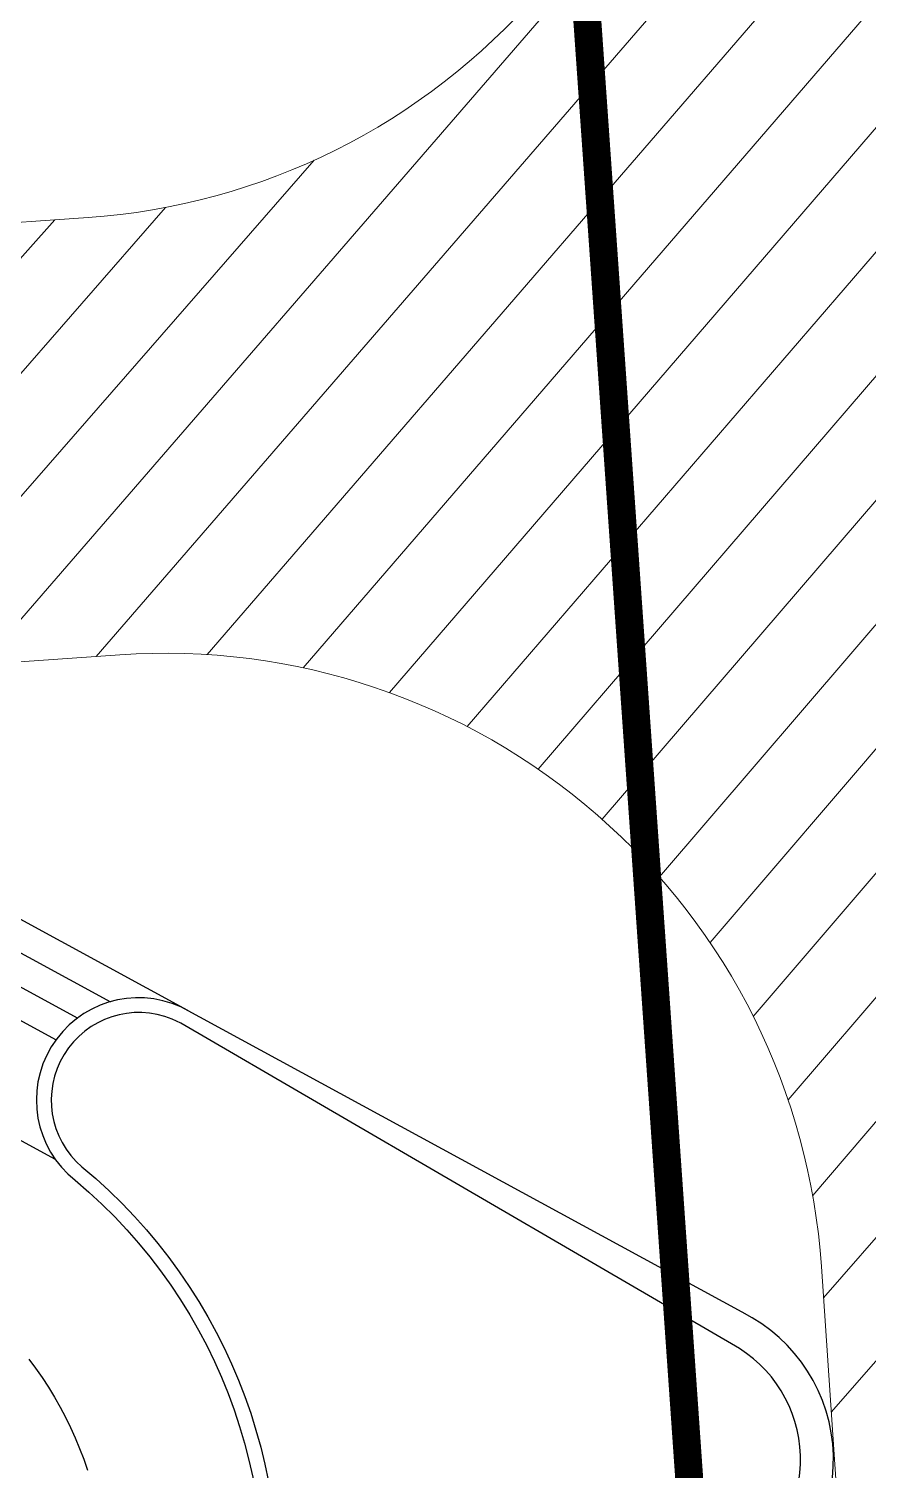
# Model space of a CAD drawing. Header units: millimetres. Extents: x 306 to 836129804, y -168137 to 818603917.
# Drawn here: x 834610471 to 834621964, y 817963741 to 817983465 of the extents above; entities that cross this region are included whole.
import ezdxf

# ---------------------------------------------------------------- set-up
doc = ezdxf.new("R2010")
doc.units = ezdxf.units.MM
doc.header["$LTSCALE"] = 3
doc.linetypes.add('ACAD_ISO03W100', pattern=[30, 12, -18])
doc.linetypes.add('DASHED', pattern=[0.75, 0.5, -0.25])
doc.layers.add('_base', color=251, linetype='Continuous')
doc.layers.add('_PARCEL BOUNDARY', color=10, linetype='DASHED')
doc.layers.add('Eva-New', color=1, linetype='ACAD_ISO03W100', lineweight=18)

# ---------------------------------------------------------------- blocks, each defined once
blk = doc.blocks.new('3A35X-MAGP-P-LD-00-0')
at = {"layer": '_base'}
for points in [[(834610469.6784432, 817965261.5025821), (834610563.8965364, 817965135.785886), (834610654.1194663, 817965007.156682), (834610740.2680575, 817964875.7355057), (834610822.2449809, 817964741.6736492), (834610899.9548885, 817964605.1236466), (834610973.3320265, 817964466.194085), (834611042.31777, 817964325.004074), (834611106.8346238, 817964181.7161939), (834611166.8072132, 817964036.4940292), (834611222.1800276, 817963889.4620504), (834611272.911309, 817963740.7398697)], [(834596058.0033535, 817979062.7420899), (834612642.9438765, 817970035.7492763)], [(834595864.2133495, 817978706.6993022), (834611588.092091, 817970148.372749)], [(834595670.4233456, 817978350.6565144), (834611144.2574111, 817969928.4255505)], [(834595476.6333416, 817977994.6137267), (834610846.9071833, 817969628.7486248)], [(834610835.679323, 817967990.7253978), (834594668.2579044, 817976790.4778616)]]:
    blk.add_lwpolyline(points, dxfattribs=at)
for points in [[(834613315.982257, 817959966.6266767, 0.6591569981700229), (834614601.5058593, 817958925.3866713), (834620343.1352565, 817961924.7827597, 0.6016301153269072), (834620238.8022734, 817965901.4106996), (834612554.2362244, 817970079.6045318, 0.885879775205502), (834611105.4709036, 817967707.7077297, -0.2759488553695723), (834613538.220128, 817960752.494118), (834613315.982257, 817959966.6266772, 89.85403167992584)], [(834612435.1842799, 817969913.2890718, 0.8529208788840371), (834611197.8215545, 817967892.0078701, -0.2701348814687501), (834613773.8725374, 817960907.7652159), (834613667.3425052, 817960405.6111885), (834613602.0578672, 817960161.081946, 0.599326182234506), (834614598.6500925, 817959432.0335314), (834620096.534193, 817962302.8133801, 0.5725363429048388), (834620200.3186274, 817965405.6250526), (834612551.6384246, 817969857.7985853)]]:
    blk.add_lwpolyline(points, format="xyb", close=True, dxfattribs=at)
blk = doc.blocks.new('PB1')
at = {"layer": '_PARCEL BOUNDARY', "ltscale": 5, "const_width": 382.5}
blk.add_lwpolyline([(834617253.212159, 817380981.692419), (834620554.4206551, 817333771.2213497)], dxfattribs=at)

msp = doc.modelspace()

# ---------------------------------------------------------------- hatches: boundary and pattern name
at = {"layer": 'Eva-New', "linetype": 'Continuous', "ltscale": 0.01}
h = msp.add_hatch(dxfattribs=at)
h.set_pattern_fill('ANSI31', color=8, scale=350, angle=4)
h.set_pattern_definition([(49, (0, 0), (-838.6710210225554, 729.0455959657013), [])])
edge = h.paths.add_edge_path()
edge.add_arc((834611513.5385946, 818068145.3264505), 14099.99999968531, 55.19002574308559, 154.5596091027724)
edge.add_line((834598780.7776825, 818074202.2893481), (834595240.3911003, 818066761.4558462))
edge.add_arc((834589822.417787, 818069339.3552195), 6000.000000233124, 273.9989064334658, 334.5546563119141, ccw=False)
edge.add_line((834590240.8423903, 818063353.9629304), (834585554.5350056, 818063026.3542768))
edge.add_arc((834584989.6617913, 818071106.6338656), 8099.999998867221, 264.220048196886, 273.9989064322582, ccw=False)
edge.add_line((834584173.925572, 818063047.8142), (834580415.7397891, 818063428.2282544))
edge.add_arc((834579106.5335116, 818050494.3201492), 12999.99999816069, 84.2200481985661, 93.99077919798958)
edge.add_line((834578201.7864021, 818063462.7985727), (834574221.9197499, 818063185.1428037))
edge.add_arc((834573731.4752913, 818070170.6889209), 7002.741628984699, 184.518270925359, 274.0160585979712, ccw=False)
edge.add_arc((834553791.0620614, 818068592.8452796), 13000.0000005708, 4.527501078735133, 25.16518805878682)
edge.add_line((834565557.174624, 818074120.828201), (834563375.7160238, 818078763.9842684))
edge.add_arc((834569692.9588658, 818081779.3520507), 6999.999999030279, 186.261998653722, 205.5162346975632, ccw=False)
edge.add_line((834562734.724241, 818081015.8267443), (834561851.4163579, 818093822.5155479))
edge.add_arc((834568795.7761757, 818094576.8707228), 6985.211880096444, 103.79340942041148, 186.1996435070692, ccw=False)
edge.add_line((834567130.3497419, 818101360.6410463), (834607738.9713905, 818104323.6446342))
edge.add_arc((834606780.3295362, 818117304.0183489), 13015.72495013958, 274.223807264846, 392.8596289379157)
edge.add_arc((834623587.3262396, 818128173.8785237), 6999.999999836902, 183.9989136523716, 212.9539425140163, ccw=False)
edge.add_line((834616604.3686309, 818127685.7156067), (834614554.4666462, 818157541.1841724))
edge.add_line((834614554.4666462, 818157541.1841724), (834608569.0701823, 818157122.7809477))
edge.add_line((834608569.0701823, 818157122.7809477), (834610618.9763948, 818127267.2902491))
edge.add_arc((834623587.3262378, 818128173.8785231), 12999.99999806346, 183.9989136508734, 212.8579348742854)
edge.add_arc((834606785.1724918, 818117301.6086594), 7012.974383020965, -85.87050168941721, 32.994913872568816, ccw=False)
edge.add_line((834607290.1835088, 818110306.8410742), (834542916.4285616, 818105772.5570611))
edge.add_line((834542916.4285616, 818105772.5570611), (834543332.168679, 818099784.931535))
edge.add_line((834543332.168679, 818099784.931535), (834548339.9487058, 818100139.6961751))
edge.add_arc((834548849.6206386, 818093135.5706489), 7022.644791367745, 1.917894415990986, 94.16192873604791, ccw=False)
edge.add_line((834555868.3314306, 818093370.5997602), (834556822.6031799, 818079614.5109141))
edge.add_arc((834565030.3921052, 818080333.9384184), 8239.258156901009, 185.0092761133849, 211.2767633085009)
edge.add_line((834557988.549832, 818076056.3418531), (834560014.6381451, 818071842.7746612))
edge.add_arc((834553704.8687762, 818068780.019501), 7013.81912084653, -83.41200971856142, 25.89188562423311, ccw=False)
edge.add_line((834554509.5567249, 818061812.5137804), (834511331.2743995, 818058806.1397856))
edge.add_arc((834510845.0625758, 818065789.233517), 6999.999999933733, 141.8798806352492, 273.9829049167347, ccw=False)
edge.add_arc((834495100.3448526, 818078140.8887452), 13011.48484009153, 321.889271565979, 363.9966433354928)
edge.add_line((834508080.187521, 818079047.7636253), (834507303.147802, 818090245.0026575))
edge.add_arc((834514286.1054543, 818090733.1649512), 6999.999999943095, 94.21783473311712, 183.9989085377374, ccw=False)
edge.add_line((834513771.2650272, 818097714.206373), (834514324.2611847, 818097754.9889383))
edge.add_line((834514324.2611847, 818097754.9889383), (834515094.2032907, 818097812.2750338))
edge.add_arc((834515888.7804214, 818090839.1162039), 7018.283043878132, 4.391191596629085, 96.50069787772958, ccw=False)
edge.add_line((834522886.4615402, 818091376.4762715), (834523318.1003574, 818085091.4654405))
edge.add_line((834523318.1003574, 818085091.4654405), (834529307.3396509, 818085510.1591995))
edge.add_line((834529307.3396509, 818085510.1591995), (834528870.5492542, 818091758.2633296))
edge.add_arc((834535853.5069062, 818092246.4256233), 6999.999999586337, 93.99890853307471, 183.9989085379415, ccw=False)
edge.add_line((834535365.3446131, 818099229.3832753), (834540639.8020831, 818099596.5330453))
edge.add_line((834540639.8020831, 818099596.5330453), (834540220.7704337, 818105616.323317))
edge.add_line((834540220.7704337, 818105616.323317), (834513376.0995728, 818103738.6078113))
edge.add_arc((834514284.2614373, 818090770.3680685), 13000.00000003277, 94.00586599802176, 183.991117880833)
edge.add_line((834501315.7883602, 818089865.5443004), (834502093.999344, 818078618.6765761))
edge.add_arc((834495110.6965383, 818078135.4768907), 7000.000000828009, -66.13857842422561, 3.9581909098961887, ccw=False)
edge.add_arc((834495110.6965395, 818078135.4768903), 6999.999999981786, 273.99870041279297, 293.8614215680351, ccw=False)
edge.add_line((834495598.8334678, 818071152.5174648), (834484038.0252761, 818070344.3705096))
edge.add_arc((834484944.5652856, 818057376.0172908), 12999.99999985473, 3.998699986240524, 93.99870041178127, ccw=False)
edge.add_line((834497912.918511, 818058282.557204), (834498850.7850932, 818044866.0656179))
edge.add_arc((834505832.5325971, 818045382.0451274), 7000.788031506466, 153.5175844556254, 184.2267069343446, ccw=False)
edge.add_arc((834505831.7802428, 818045382.3021698), 7000.000000506094, 93.9907792036035, 153.5167215738451, ccw=False)
edge.add_line((834505344.6087215, 818052365.3290147), (834578107.7560652, 818057441.656797))
edge.add_arc((834579012.5031768, 818044473.1783768), 12999.99999509848, 84.22004763743712, 93.99077920788699, ccw=False)
edge.add_line((834580321.7095807, 818057407.0864662), (834583663.296837, 818057068.8416442))
edge.add_arc((834584972.5032473, 818070002.7497832), 13000.00004509936, 264.2200476312211, 273.9989064308502)
edge.add_line((834585879.0898904, 818057034.399779), (834609493.5669917, 818058685.2319609))
edge.add_arc((834609981.7373167, 818051702.1557314), 7000.118848462731, -19.364931974248975, 93.99890643048622, ccw=False)
edge.add_arc((834628850.3650681, 818045070.4409646), 13000.00000042529, 160.6350680240969, 183.9989064535735)
edge.add_line((834615882.0151088, 818044163.8543195), (834619634.348526, 817990488.2644923))
edge.add_arc((834610656.2600935, 817989860.627584), 8999.999999519287, -86.01194112060227, 3.998906454734822, ccw=False)
edge.add_line((834611282.1972058, 817980882.4204844), (834602812.2813497, 817980291.9201078))
edge.add_line((834602812.2813497, 817980291.9201078), (834603230.7061716, 817974306.527834))
edge.add_line((834603230.7061716, 817974306.527834), (834611717.6719617, 817974898.2168859))
edge.add_arc((834612343.6090722, 817965920.0097858), 8999.999999977357, 3.8734655887747067, 93.98805886777768, ccw=False)
edge.add_line((834621323.0501077, 817966527.9889727), (834621688.4984579, 817961112.7419763))
edge.add_line((834621688.4984579, 817961112.7419763), (834627673.3989117, 817961529.9934386))
edge.add_line((834627673.3989117, 817961529.9934386), (834621867.801321, 818044576.6440177))
edge.add_arc((834628850.6858916, 818045064.8011855), 6999.926738671702, 160.627157224399, 183.9989083996896, ccw=False)
edge.add_arc((834609980.9204334, 818051699.8431354), 13002.36888268257, 340.6271572335476, 454.0111039654658)
edge.add_line((834609071.4073162, 818064670.3628802), (834607456.5171404, 818064557.3573512))
edge.add_arc((834607170.3486158, 818068550.9500543), 4003.832551789663, 155.6211224779758, 274.0986331619272, ccw=False)
edge.add_line((834603523.5142193, 818070203.6066998), (834604195.8682836, 818071618.3222857))
edge.add_arc((834611513.5386757, 818068145.3264558), 8100.000000027051, 54.14039305783359, 154.6107958035704, ccw=False)
edge.add_arc((834623873.9558088, 818085245.9413723), 13000.02232763516, 234.1403928659832, 234.163197705768)
edge.add_line((834616262.7220054, 818074706.9802988), (834619562.6153525, 818079722.129262))

# ---------------------------------------------------------------- linework, layer by layer
msp.add_lwpolyline([(834619634.348526, 817990488.2644923, -0.4142690157305827), (834611282.1972058, 817980882.4204844), (834602812.2813497, 817980291.9201078), (834603230.7061716, 817974306.527834), (834611717.6719617, 817974898.2168859, -0.4147994790008447), (834621323.0501077, 817966527.9889727), (834621688.4984579, 817961112.7419763), (834627673.3989117, 817961529.9934386), (834621867.801321, 818044576.6440177, -0.1023334916528332)], format="xyb", dxfattribs=at)

# ---------------------------------------------------------------- block references
at = {"ltscale": 0.5}
msp.add_blockref('3A35X-MAGP-P-LD-00-0', (0, 0), dxfattribs=at)
msp.add_blockref('PB1', (-0.5600396394729614, 614971.3320208788))

doc.saveas('drawing.dxf')
